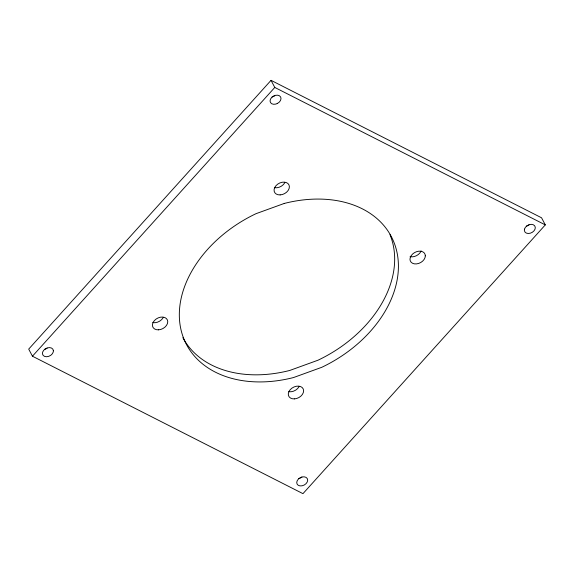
<?xml version="1.0" encoding="UTF-8"?>
<svg xmlns="http://www.w3.org/2000/svg" width="574" height="574" viewBox="0 0 574 574"><rect width="100%" height="100%" fill="white"/><g stroke="black" fill="none" stroke-linecap="round" stroke-linejoin="round"><path stroke-width="0.86" d="M271.036 80.346L28.7 349.107L32.445 356.21L302.964 493.654L545.3 224.893L541.555 217.79L271.036 80.346L274.781 87.442L545.3 224.893M32.445 356.21L274.781 87.442M272.062 96.97L273.468 96.454A5.79 4.169 -27.8 0 0 274.759 95.679M301.429 477.317A5.79 4.169 -27.8 0 1 298.731 478.616M529.049 224.879A5.79 4.169 -27.8 0 1 526.351 226.17M421.122 250.96A8.101 5.84 -27.8 0 1 410.08 256.65M299.047 386.675A8.101 5.84 -27.8 0 1 288.736 391.676M284.819 182.683A8.101 5.84 -27.8 0 1 274.516 187.684M163.138 317.695A8.101 5.84 -27.8 0 1 152.792 322.602M389.968 234.623A115.769 83.417 -27.8 0 1 317.96 360.228L289.791 370.438A115.769 83.417 -27.8 0 1 182.869 337.677M47.14 348.117A5.79 4.169 -27.8 0 1 44.442 349.415M53.389 350.743L53.274 351.912A5.79 4.169 -27.8 0 1 44.607 356.418A5.79 4.169 -27.8 0 1 45.36 348.834A5.79 4.169 -27.8 0 1 53.389 350.743M524.471 229.184L524.356 230.361A5.79 4.169 -27.8 0 0 532.378 232.262A5.79 4.169 -27.8 0 0 533.138 224.685A5.79 4.169 -27.8 0 0 524.471 229.184M277.213 103.557L275.8 104.073A5.79 4.169 -27.8 0 1 270.462 99.187A5.79 4.169 -27.8 0 1 279.552 95.844A5.79 4.169 -27.8 0 1 277.213 103.557M301.938 477.03L300.532 477.546A5.79 4.169 -27.8 0 0 298.193 485.26A5.79 4.169 -27.8 0 0 307.277 481.916A5.79 4.169 -27.8 0 0 301.938 477.03M284.202 203.461L256.033 213.672A115.769 83.417 -27.8 0 0 180.968 329.62A115.769 83.417 -27.8 0 0 293.536 377.541L321.705 367.331A115.769 83.417 -27.8 0 0 396.77 251.376A115.769 83.417 -27.8 0 0 284.202 203.461M425.32 255.846L425.061 254.311A8.101 5.84 -27.8 0 0 416.645 251.663A8.101 5.84 -27.8 0 0 409.987 259.261L410.252 260.797A8.101 5.84 -27.8 0 0 418.661 263.444A8.101 5.84 -27.8 0 0 425.32 255.846M294.369 398.894A8.101 5.84 -27.8 0 0 303.237 388.971A8.101 5.84 -27.8 0 0 290.236 389.653A8.101 5.84 -27.8 0 0 294.369 398.894M280.148 194.902A8.101 5.84 -27.8 0 0 289.009 184.979A8.101 5.84 -27.8 0 0 276.008 185.667A8.101 5.84 -27.8 0 0 280.148 194.902M158.417 329.842A8.101 5.84 -27.8 0 0 167.4 319.976A8.101 5.84 -27.8 0 0 154.435 320.522A8.101 5.84 -27.8 0 0 158.417 329.842"/></g></svg>
